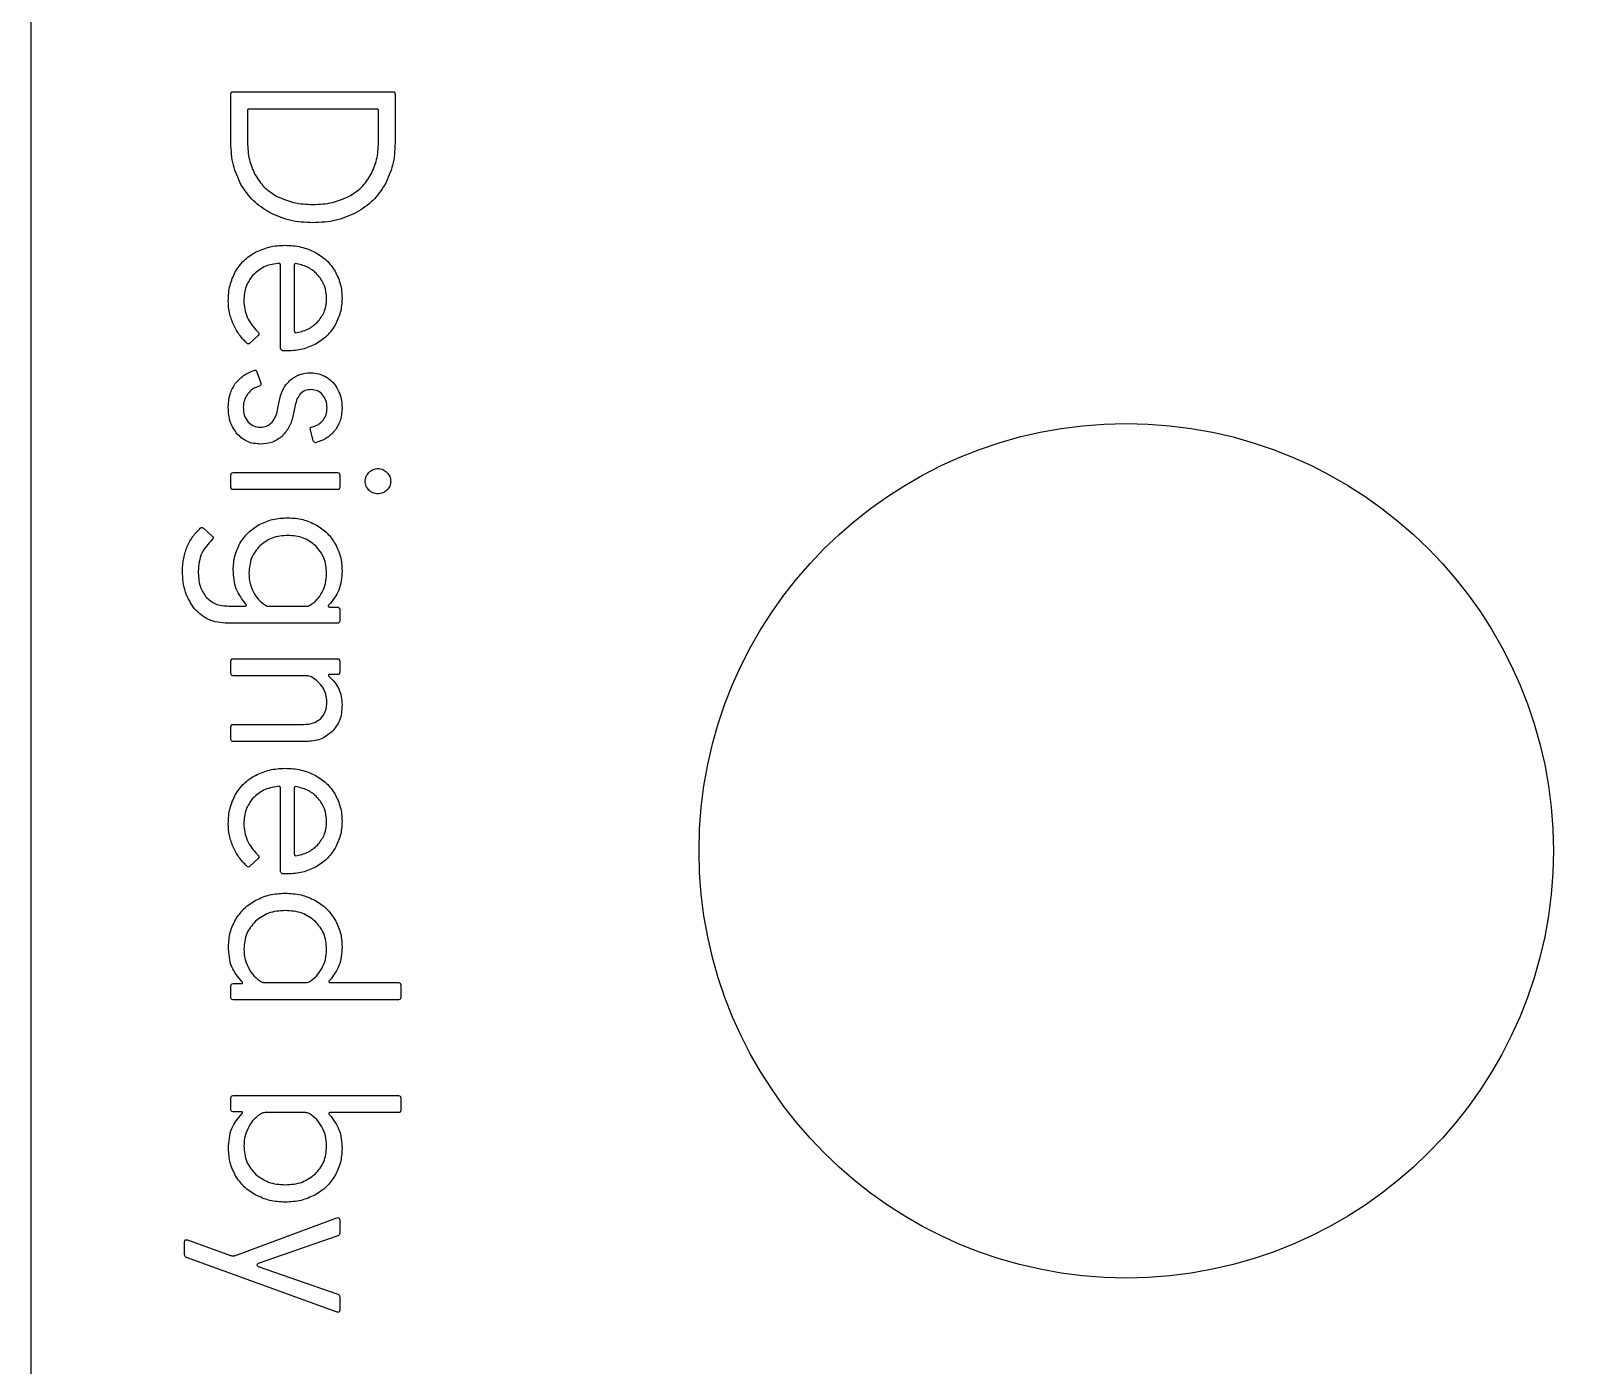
# Model space of a CAD drawing. Header units: millimetres. Extents: x 6.3 to 98.4, y -103.7 to -6.4.
# Drawn here: x 6.35 to 34.6, y -54.37 to -30.01 of the extents above; entities that cross this region are included whole.
import ezdxf

# ---------------------------------------------------------------- set-up
doc = ezdxf.new("R2010")
doc.units = ezdxf.units.MM
doc.layers.get('0').update_dxf_attribs({"linetype": 'CONTINUOUS'})

msp = doc.modelspace()

# ---------------------------------------------------------------- linework, layer by layer
for p, q in [((10, -32.063), (10, -31.168)), ((10.043, -31.125), (12.957, -31.125)), ((13, -31.168), (13, -32.063)), ((10.304, -31.463), (10.304, -32.051)), ((12.674, -31.442), (10.326, -31.442)), ((12.696, -32.051), (12.696, -31.463)), ((10.909, -35.809), (10.909, -34.296)), ((11.157, -34.305), (11.157, -35.483)), ((11.204, -34.266), (11.183, -34.262)), ((10.501, -35.573), (10.347, -35.715)), ((10.424, -36.212), (10.441, -36.208)), ((10.476, -36.238), (10.549, -36.443)), ((10.549, -36.443), (10.553, -36.461)), ((10.861, -36.902), (10.896, -36.731)), ((11.174, -36.855), (11.14, -37.022)), ((11.453, -37.296), (11.449, -37.279)), ((11.504, -37.498), (11.453, -37.296)), ((11.56, -37.528), (11.543, -37.532)), ((10, -38.346), (10, -38.119)), ((10.043, -38.076), (11.946, -38.076)), ((11.989, -38.119), (11.989, -38.346)), ((11.946, -38.389), (10.043, -38.389)), ((9.503, -39.092), (9.661, -39.238)), ((9.966, -40.515), (10.261, -40.515)), ((10.707, -40.519), (11.371, -40.519)), ((11.804, -40.532), (11.946, -40.532)), ((11.989, -40.575), (11.989, -40.785)), ((11.946, -40.828), (9.94, -40.828)), ((10, -41.745), (10, -41.518)), ((10.043, -41.475), (11.946, -41.475)), ((11.989, -41.518), (11.989, -41.723)), ((11.38, -41.788), (10.043, -41.788)), ((11.946, -41.766), (11.804, -41.766)), ((10, -42.945), (10, -42.718)), ((10.043, -42.675), (11.324, -42.675)), ((11.376, -42.988), (10.043, -42.988)), ((10.909, -45.358), (10.909, -43.845)), ((11.157, -43.853), (11.157, -45.032)), ((11.204, -43.815), (11.183, -43.811)), ((10.501, -45.122), (10.347, -45.263)), ((10, -47.659), (10, -47.449)), ((10.043, -47.406), (10.193, -47.406)), ((10.626, -47.389), (11.363, -47.389)), ((11.817, -47.389), (13.06, -47.389)), ((13.103, -47.432), (13.103, -47.659)), ((13.06, -47.702), (10.043, -47.702)), ((10, -49.703), (10, -49.493)), ((10.043, -49.451), (13.06, -49.451)), ((13.103, -49.493), (13.103, -49.721)), ((10.193, -49.746), (10.043, -49.746)), ((11.363, -49.763), (10.626, -49.763)), ((13.06, -49.763), (11.817, -49.763)), ((10.086, -52.369), (11.937, -51.683)), ((11.937, -51.683), (11.954, -51.679)), ((11.989, -51.718), (11.989, -51.962)), ((9.156, -52.356), (9.156, -52.125)), ((9.211, -52.086), (9.996, -52.369)), ((11.954, -52.013), (10.501, -52.519)), ((11.941, -53.406), (9.19, -52.408)), ((10.501, -52.571), (11.954, -53.076)), ((11.989, -53.132), (11.989, -53.368))]:
    msp.add_line(p, q)
msp.add_lwpolyline([(6.35, -98.694, 0.414214), (11.35, -103.694), (46.35, -103.694, 0.414214), (51.35, -98.694), (51.35, -11.35, 0.414214), (46.35, -6.35), (11.35, -6.35, 0.414214), (6.35, -11.35)], format="xyb", close=True)
msp.add_circle((26.35, -44.982), 7.8)
for points, knots in [([(10, -31.168), (10.002, -31.155), (10.005, -31.13), (10.03, -31.127), (10.043, -31.125)], [0, 0, 0, 0, 0.003387997, 0.006776172, 0.006776172, 0.006776172, 0.006776172]), ([(12.957, -31.125), (12.97, -31.127), (12.995, -31.13), (12.998, -31.155), (13, -31.168)], [0, 0, 0, 0, 0.003388176, 0.006776172, 0.006776172, 0.006776172, 0.006776172]), ([(10.326, -31.442), (10.319, -31.443), (10.307, -31.445), (10.305, -31.457), (10.304, -31.463)], [0, 0, 0, 0, 0.001694088, 0.003388204, 0.003388204, 0.003388204, 0.003388204]), ([(12.696, -31.463), (12.695, -31.457), (12.693, -31.445), (12.681, -31.443), (12.674, -31.442)], [0, 0, 0, 0, 0.001694116, 0.003388204, 0.003388204, 0.003388204, 0.003388204]), ([(10.184, -32.818), (10.131, -32.702), (10.02, -32.463), (10.007, -32.199), (10, -32.063)], [0, 0, 0, 0, 0.03796269, 0.07829816, 0.07829816, 0.07829816, 0.07829816]), ([(10.304, -32.051), (10.309, -32.156), (10.319, -32.36), (10.401, -32.547), (10.441, -32.638)], [0, 0, 0, 0, 0.03136642, 0.06076047, 0.06076047, 0.06076047, 0.06076047]), ([(12.559, -32.638), (12.599, -32.547), (12.681, -32.36), (12.691, -32.156), (12.696, -32.051)], [0, 0, 0, 0, 0.02939403, 0.06076046, 0.06076046, 0.06076046, 0.06076046]), ([(13, -32.063), (12.993, -32.199), (12.98, -32.463), (12.869, -32.702), (12.816, -32.818)], [0, 0, 0, 0, 0.04033547, 0.07829816, 0.07829816, 0.07829816, 0.07829816]), ([(10.441, -32.638), (10.493, -32.719), (10.598, -32.884), (10.764, -32.986), (10.849, -33.038)], [0, 0, 0, 0, 0.02852164, 0.0577858, 0.0577858, 0.0577858, 0.0577858]), ([(12.151, -33.038), (12.236, -32.986), (12.402, -32.884), (12.507, -32.719), (12.559, -32.638)], [0, 0, 0, 0, 0.02926417, 0.05778582, 0.05778582, 0.05778582, 0.05778582]), ([(10.709, -33.332), (10.602, -33.265), (10.39, -33.131), (10.253, -32.922), (10.184, -32.818)], [0, 0, 0, 0, 0.0373741, 0.07426415, 0.07426415, 0.07426415, 0.07426415]), ([(10.849, -33.038), (10.947, -33.08), (11.154, -33.169), (11.38, -33.178), (11.5, -33.182)], [0, 0, 0, 0, 0.03167227, 0.06721114, 0.06721114, 0.06721114, 0.06721114]), ([(11.5, -33.182), (11.62, -33.178), (11.846, -33.169), (12.053, -33.08), (12.151, -33.038)], [0, 0, 0, 0, 0.03553885, 0.0672112, 0.0672112, 0.0672112, 0.0672112]), ([(12.816, -32.818), (12.747, -32.922), (12.61, -33.131), (12.398, -33.265), (12.291, -33.332)], [0, 0, 0, 0, 0.03689022, 0.0742642, 0.0742642, 0.0742642, 0.0742642]), ([(11.5, -33.516), (11.357, -33.51), (11.082, -33.498), (10.83, -33.386), (10.709, -33.332)], [0, 0, 0, 0, 0.04251821, 0.08183148, 0.08183148, 0.08183148, 0.08183148]), ([(12.291, -33.332), (12.17, -33.386), (11.918, -33.498), (11.643, -33.51), (11.5, -33.516)], [0, 0, 0, 0, 0.03931335, 0.08183154, 0.08183154, 0.08183154, 0.08183154]), ([(10.081, -34.414), (10.129, -34.342), (10.225, -34.196), (10.373, -34.103), (10.448, -34.056)], [0, 0, 0, 0, 0.02568299, 0.05175303, 0.05175303, 0.05175303, 0.05175303]), ([(10.448, -34.056), (10.532, -34.019), (10.706, -33.941), (10.896, -33.932), (10.994, -33.928)], [0, 0, 0, 0, 0.02731242, 0.05657878, 0.05657878, 0.05657878, 0.05657878]), ([(10.994, -33.928), (11.093, -33.932), (11.282, -33.941), (11.455, -34.017), (11.539, -34.054)], [0, 0, 0, 0, 0.02920724, 0.05631275, 0.05631275, 0.05631275, 0.05631275]), ([(11.539, -34.054), (11.612, -34.1), (11.758, -34.19), (11.855, -34.331), (11.903, -34.401)], [0, 0, 0, 0, 0.02571979, 0.05081988, 0.05081988, 0.05081988, 0.05081988]), ([(9.953, -34.939), (9.958, -34.845), (9.967, -34.661), (10.044, -34.495), (10.081, -34.414)], [0, 0, 0, 0, 0.02809494, 0.05450764, 0.05450764, 0.05450764, 0.05450764]), ([(10.853, -34.258), (10.765, -34.274), (10.595, -34.305), (10.465, -34.419), (10.403, -34.474)], [0, 0, 0, 0, 0.0263735, 0.0507705, 0.0507705, 0.0507705, 0.0507705]), ([(10.909, -34.296), (10.906, -34.282), (10.9, -34.252), (10.869, -34.256), (10.853, -34.258)], [0, 0, 0, 0, 0.003800211, 0.007991106, 0.007991106, 0.007991106, 0.007991106]), ([(11.183, -34.262), (11.175, -34.265), (11.157, -34.272), (11.157, -34.293), (11.157, -34.305)], [0, 0, 0, 0, 0.002206241, 0.00548425, 0.00548425, 0.00548425, 0.00548425]), ([(11.596, -34.478), (11.542, -34.426), (11.43, -34.32), (11.28, -34.284), (11.204, -34.266)], [0, 0, 0, 0, 0.02233005, 0.04530187, 0.04530187, 0.04530187, 0.04530187]), ([(11.903, -34.401), (11.94, -34.478), (12.017, -34.634), (12.026, -34.808), (12.031, -34.896)], [0, 0, 0, 0, 0.02531897, 0.05160566, 0.05160566, 0.05160566, 0.05160566]), ([(10.403, -34.474), (10.354, -34.541), (10.253, -34.679), (10.242, -34.85), (10.236, -34.939)], [0, 0, 0, 0, 0.0242274, 0.05033181, 0.05033181, 0.05033181, 0.05033181]), ([(11.749, -34.896), (11.743, -34.818), (11.731, -34.665), (11.641, -34.54), (11.596, -34.478)], [0, 0, 0, 0, 0.02297773, 0.0452481, 0.0452481, 0.0452481, 0.0452481]), ([(10.041, -35.361), (10.015, -35.294), (9.964, -35.158), (9.956, -35.012), (9.953, -34.939)], [0, 0, 0, 0, 0.02155016, 0.04335738, 0.04335738, 0.04335738, 0.04335738]), ([(10.236, -34.939), (10.247, -35.044), (10.27, -35.257), (10.412, -35.418), (10.484, -35.501)], [0, 0, 0, 0, 0.0307419, 0.06276385, 0.06276385, 0.06276385, 0.06276385]), ([(11.601, -35.31), (11.644, -35.249), (11.732, -35.126), (11.743, -34.974), (11.749, -34.896)], [0, 0, 0, 0, 0.02182996, 0.04468431, 0.04468431, 0.04468431, 0.04468431]), ([(12.031, -34.896), (12.026, -34.984), (12.016, -35.156), (11.94, -35.311), (11.903, -35.387)], [0, 0, 0, 0, 0.02596751, 0.0511873, 0.0511873, 0.0511873, 0.0511873]), ([(11.209, -35.522), (11.285, -35.503), (11.435, -35.467), (11.546, -35.361), (11.601, -35.31)], [0, 0, 0, 0, 0.023243, 0.0452718, 0.0452718, 0.0452718, 0.0452718]), ([(10.291, -35.715), (10.24, -35.662), (10.139, -35.557), (10.073, -35.426), (10.041, -35.361)], [0, 0, 0, 0, 0.02194731, 0.04356272, 0.04356272, 0.04356272, 0.04356272]), ([(10.484, -35.501), (10.498, -35.514), (10.521, -35.536), (10.507, -35.563), (10.501, -35.573)], [0, 0, 0, 0, 0.005022192, 0.008308817, 0.008308817, 0.008308817, 0.008308817]), ([(11.157, -35.483), (11.159, -35.498), (11.164, -35.527), (11.194, -35.524), (11.209, -35.522)], [0, 0, 0, 0, 0.003762262, 0.007632764, 0.007632764, 0.007632764, 0.007632764]), ([(11.903, -35.387), (11.856, -35.457), (11.762, -35.596), (11.62, -35.687), (11.549, -35.732)], [0, 0, 0, 0, 0.02489279, 0.04986838, 0.04986838, 0.04986838, 0.04986838]), ([(10.347, -35.715), (10.338, -35.722), (10.32, -35.737), (10.301, -35.723), (10.291, -35.715)], [0, 0, 0, 0, 0.00307004, 0.006328717, 0.006328717, 0.006328717, 0.006328717]), ([(10.943, -35.852), (10.933, -35.848), (10.913, -35.84), (10.91, -35.82), (10.909, -35.809)], [0, 0, 0, 0, 0.002976902, 0.005891473, 0.005891473, 0.005891473, 0.005891473]), ([(11.041, -35.856), (11.022, -35.856), (10.99, -35.856), (10.957, -35.853), (10.943, -35.852)], [0, 0, 0, 0, 0.005679603, 0.009870517, 0.009870517, 0.009870517, 0.009870517]), ([(11.549, -35.732), (11.471, -35.768), (11.31, -35.843), (11.132, -35.852), (11.041, -35.856)], [0, 0, 0, 0, 0.0256968, 0.05271534, 0.05271534, 0.05271534, 0.05271534]), ([(10.081, -36.454), (10.128, -36.401), (10.223, -36.292), (10.357, -36.239), (10.424, -36.212)], [0, 0, 0, 0, 0.0210248, 0.04251551, 0.04251551, 0.04251551, 0.04251551]), ([(10.441, -36.208), (10.449, -36.209), (10.466, -36.213), (10.472, -36.229), (10.476, -36.238)], [0, 0, 0, 0, 0.002270328, 0.004861724, 0.004861724, 0.004861724, 0.004861724]), ([(10.896, -36.731), (10.914, -36.662), (10.949, -36.529), (11.044, -36.431), (11.091, -36.383)], [0, 0, 0, 0, 0.02082515, 0.04042185, 0.04042185, 0.04042185, 0.04042185]), ([(11.091, -36.383), (11.145, -36.346), (11.255, -36.269), (11.389, -36.26), (11.457, -36.255)], [0, 0, 0, 0, 0.01934284, 0.03947611, 0.03947611, 0.03947611, 0.03947611]), ([(11.457, -36.255), (11.509, -36.258), (11.612, -36.265), (11.703, -36.313), (11.749, -36.336)], [0, 0, 0, 0, 0.01534984, 0.03055846, 0.03055846, 0.03055846, 0.03055846]), ([(11.749, -36.336), (11.791, -36.367), (11.876, -36.428), (11.929, -36.519), (11.956, -36.566)], [0, 0, 0, 0, 0.01537148, 0.03125552, 0.03125552, 0.03125552, 0.03125552]), ([(9.953, -36.881), (9.957, -36.801), (9.966, -36.648), (10.044, -36.517), (10.081, -36.454)], [0, 0, 0, 0, 0.02352414, 0.04513398, 0.04513398, 0.04513398, 0.04513398]), ([(10.304, -36.647), (10.282, -36.684), (10.238, -36.755), (10.231, -36.839), (10.227, -36.881)], [0, 0, 0, 0, 0.0126981, 0.0249049, 0.0249049, 0.0249049, 0.0249049]), ([(10.519, -36.499), (10.476, -36.515), (10.391, -36.545), (10.333, -36.613), (10.304, -36.647)], [0, 0, 0, 0, 0.01344727, 0.02644047, 0.02644047, 0.02644047, 0.02644047]), ([(10.553, -36.461), (10.551, -36.469), (10.546, -36.487), (10.529, -36.495), (10.519, -36.499)], [0, 0, 0, 0, 0.002407696, 0.005440071, 0.005440071, 0.005440071, 0.005440071]), ([(11.273, -36.636), (11.251, -36.666), (11.203, -36.731), (11.184, -36.811), (11.174, -36.855)], [0, 0, 0, 0, 0.01084737, 0.02419937, 0.02419937, 0.02419937, 0.02419937]), ([(11.47, -36.563), (11.431, -36.566), (11.357, -36.569), (11.3, -36.615), (11.273, -36.636)], [0, 0, 0, 0, 0.01150224, 0.02148738, 0.02148738, 0.02148738, 0.02148738]), ([(11.676, -36.656), (11.647, -36.629), (11.589, -36.575), (11.51, -36.567), (11.47, -36.563)], [0, 0, 0, 0, 0.01151793, 0.02310633, 0.02310633, 0.02310633, 0.02310633]), ([(11.757, -36.898), (11.755, -36.851), (11.75, -36.763), (11.699, -36.69), (11.676, -36.656)], [0, 0, 0, 0, 0.01370564, 0.02599167, 0.02599167, 0.02599167, 0.02599167]), ([(11.956, -36.566), (11.978, -36.617), (12.023, -36.723), (12.029, -36.839), (12.031, -36.898)], [0, 0, 0, 0, 0.01667398, 0.03429184, 0.03429184, 0.03429184, 0.03429184]), ([(10.118, -37.376), (10.07, -37.306), (9.967, -37.158), (9.958, -36.977), (9.953, -36.881)], [0, 0, 0, 0, 0.02479146, 0.05311148, 0.05311148, 0.05311148, 0.05311148]), ([(10.227, -36.881), (10.229, -36.935), (10.233, -37.035), (10.289, -37.118), (10.315, -37.155)], [0, 0, 0, 0, 0.01600861, 0.02932463, 0.02932463, 0.02932463, 0.02932463]), ([(10.754, -37.157), (10.778, -37.121), (10.831, -37.044), (10.851, -36.952), (10.861, -36.902)], [0, 0, 0, 0, 0.0127799, 0.02788707, 0.02788707, 0.02788707, 0.02788707]), ([(11.684, -37.123), (11.706, -37.09), (11.75, -37.022), (11.755, -36.941), (11.757, -36.898)], [0, 0, 0, 0, 0.01141123, 0.02402535, 0.02402535, 0.02402535, 0.02402535]), ([(12.031, -36.898), (12.027, -36.972), (12.019, -37.116), (11.945, -37.239), (11.909, -37.298)], [0, 0, 0, 0, 0.02201617, 0.04245226, 0.04245226, 0.04245226, 0.04245226]), ([(10.315, -37.155), (10.347, -37.182), (10.411, -37.238), (10.497, -37.246), (10.54, -37.249)], [0, 0, 0, 0, 0.01226224, 0.024965, 0.024965, 0.024965, 0.024965]), ([(10.54, -37.249), (10.583, -37.246), (10.665, -37.24), (10.725, -37.184), (10.754, -37.157)], [0, 0, 0, 0, 0.01242963, 0.0239474, 0.0239474, 0.0239474, 0.0239474]), ([(11.14, -37.022), (11.121, -37.097), (11.084, -37.242), (10.987, -37.355), (10.941, -37.41)], [0, 0, 0, 0, 0.02290406, 0.0441299, 0.0441299, 0.0441299, 0.0441299]), ([(11.449, -37.279), (11.451, -37.271), (11.455, -37.253), (11.473, -37.248), (11.483, -37.245)], [0, 0, 0, 0, 0.002307974, 0.005182958, 0.005182958, 0.005182958, 0.005182958]), ([(11.483, -37.245), (11.523, -37.232), (11.6, -37.207), (11.657, -37.15), (11.684, -37.123)], [0, 0, 0, 0, 0.01241624, 0.02385163, 0.02385163, 0.02385163, 0.02385163]), ([(10.54, -37.558), (10.458, -37.551), (10.298, -37.536), (10.177, -37.429), (10.118, -37.376)], [0, 0, 0, 0, 0.02384942, 0.04709153, 0.04709153, 0.04709153, 0.04709153]), ([(10.941, -37.41), (10.884, -37.453), (10.766, -37.543), (10.618, -37.553), (10.54, -37.558)], [0, 0, 0, 0, 0.02082337, 0.04357215, 0.04357215, 0.04357215, 0.04357215]), ([(11.543, -37.532), (11.535, -37.53), (11.516, -37.526), (11.509, -37.508), (11.504, -37.498)], [0, 0, 0, 0, 0.002407741, 0.005440227, 0.005440227, 0.005440227, 0.005440227]), ([(11.909, -37.298), (11.863, -37.35), (11.766, -37.456), (11.63, -37.503), (11.56, -37.528)], [0, 0, 0, 0, 0.02038894, 0.04238026, 0.04238026, 0.04238026, 0.04238026]), ([(10, -38.119), (10.002, -38.107), (10.005, -38.082), (10.03, -38.078), (10.043, -38.076)], [0, 0, 0, 0, 0.003387997, 0.006776172, 0.006776172, 0.006776172, 0.006776172]), ([(11.946, -38.076), (11.958, -38.078), (11.983, -38.082), (11.987, -38.107), (11.989, -38.119)], [0, 0, 0, 0, 0.003388162, 0.006776163, 0.006776163, 0.006776163, 0.006776163]), ([(12.451, -38.239), (12.455, -38.209), (12.461, -38.146), (12.502, -38.098), (12.522, -38.074)], [0, 0, 0, 0, 0.00901442, 0.01833177, 0.01833177, 0.01833177, 0.01833177]), ([(12.522, -38.074), (12.546, -38.054), (12.594, -38.013), (12.657, -38.007), (12.687, -38.003)], [0, 0, 0, 0, 0.00931746, 0.01833179, 0.01833179, 0.01833179, 0.01833179]), ([(12.687, -38.003), (12.718, -38.007), (12.779, -38.013), (12.826, -38.054), (12.85, -38.074)], [0, 0, 0, 0, 0.00896181, 0.01814759, 0.01814759, 0.01814759, 0.01814759]), ([(12.85, -38.074), (12.87, -38.099), (12.91, -38.147), (12.916, -38.209), (12.919, -38.239)], [0, 0, 0, 0, 0.00922681, 0.01823088, 0.01823088, 0.01823088, 0.01823088]), ([(10.043, -38.389), (10.03, -38.387), (10.005, -38.384), (10.002, -38.359), (10, -38.346)], [0, 0, 0, 0, 0.003388176, 0.006776172, 0.006776172, 0.006776172, 0.006776172]), ([(11.989, -38.346), (11.987, -38.359), (11.983, -38.384), (11.958, -38.387), (11.946, -38.389)], [0, 0, 0, 0, 0.003388223, 0.006776323, 0.006776323, 0.006776323, 0.006776323]), ([(12.522, -38.398), (12.502, -38.374), (12.461, -38.329), (12.455, -38.269), (12.451, -38.239)], [0, 0, 0, 0, 0.00909831, 0.01774529, 0.01774529, 0.01774529, 0.01774529]), ([(12.687, -38.466), (12.657, -38.463), (12.595, -38.457), (12.546, -38.418), (12.522, -38.398)], [0, 0, 0, 0, 0.00900398, 0.01823104, 0.01823104, 0.01823104, 0.01823104]), ([(12.85, -38.398), (12.826, -38.418), (12.779, -38.457), (12.718, -38.463), (12.687, -38.466)], [0, 0, 0, 0, 0.00909394, 0.01804537, 0.01804537, 0.01804537, 0.01804537]), ([(12.919, -38.239), (12.915, -38.268), (12.909, -38.328), (12.87, -38.374), (12.85, -38.398)], [0, 0, 0, 0, 0.00863596, 0.0176417, 0.0176417, 0.0176417, 0.0176417]), ([(10.519, -39.028), (10.599, -38.991), (10.765, -38.916), (10.947, -38.908), (11.041, -38.903)], [0, 0, 0, 0, 0.02614671, 0.05417658, 0.05417658, 0.05417658, 0.05417658]), ([(11.041, -38.903), (11.135, -38.908), (11.315, -38.917), (11.479, -38.995), (11.558, -39.032)], [0, 0, 0, 0, 0.02766949, 0.05368339, 0.05368339, 0.05368339, 0.05368339]), ([(9.205, -39.426), (9.236, -39.363), (9.298, -39.24), (9.395, -39.141), (9.443, -39.092)], [0, 0, 0, 0, 0.02094417, 0.04124883, 0.04124883, 0.04124883, 0.04124883]), ([(9.443, -39.092), (9.454, -39.085), (9.474, -39.073), (9.494, -39.086), (9.503, -39.092)], [0, 0, 0, 0, 0.003461817, 0.006529852, 0.006529852, 0.006529852, 0.006529852]), ([(9.661, -39.238), (9.666, -39.243), (9.675, -39.251), (9.677, -39.263), (9.679, -39.268)], [0, 0, 0, 0, 0.002058187, 0.003515468, 0.003515468, 0.003515468, 0.003515468]), ([(10.167, -39.371), (10.213, -39.301), (10.306, -39.162), (10.447, -39.073), (10.519, -39.028)], [0, 0, 0, 0, 0.02460185, 0.04958878, 0.04958878, 0.04958878, 0.04958878]), ([(11.041, -39.225), (10.942, -39.231), (10.751, -39.244), (10.6, -39.36), (10.527, -39.416)], [0, 0, 0, 0, 0.02910741, 0.05595018, 0.05595018, 0.05595018, 0.05595018]), ([(11.551, -39.416), (11.479, -39.36), (11.329, -39.245), (11.14, -39.232), (11.041, -39.225)], [0, 0, 0, 0, 0.02675204, 0.05554244, 0.05554244, 0.05554244, 0.05554244]), ([(11.558, -39.032), (11.629, -39.078), (11.769, -39.171), (11.861, -39.311), (11.907, -39.381)], [0, 0, 0, 0, 0.02508259, 0.04986485, 0.04986485, 0.04986485, 0.04986485]), ([(9.117, -39.876), (9.12, -39.796), (9.126, -39.641), (9.179, -39.496), (9.205, -39.426)], [0, 0, 0, 0, 0.02399362, 0.04610544, 0.04610544, 0.04610544, 0.04610544]), ([(9.661, -39.298), (9.586, -39.377), (9.433, -39.539), (9.414, -39.762), (9.404, -39.876)], [0, 0, 0, 0, 0.03171582, 0.06502074, 0.06502074, 0.06502074, 0.06502074]), ([(9.679, -39.268), (9.677, -39.273), (9.675, -39.284), (9.666, -39.293), (9.661, -39.298)], [0, 0, 0, 0, 0.001457509, 0.00351551, 0.00351551, 0.00351551, 0.00351551]), ([(10.043, -39.855), (10.048, -39.769), (10.057, -39.599), (10.131, -39.446), (10.167, -39.371)], [0, 0, 0, 0, 0.02558216, 0.05043242, 0.05043242, 0.05043242, 0.05043242]), ([(10.527, -39.416), (10.47, -39.486), (10.351, -39.631), (10.337, -39.818), (10.33, -39.915)], [0, 0, 0, 0, 0.02652183, 0.05486436, 0.05486436, 0.05486436, 0.05486436]), ([(11.749, -39.915), (11.742, -39.818), (11.728, -39.631), (11.609, -39.486), (11.551, -39.416)], [0, 0, 0, 0, 0.02834252, 0.05486436, 0.05486436, 0.05486436, 0.05486436]), ([(11.907, -39.381), (11.943, -39.458), (12.017, -39.613), (12.027, -39.785), (12.031, -39.872)], [0, 0, 0, 0, 0.02509866, 0.05105312, 0.05105312, 0.05105312, 0.05105312]), ([(9.334, -40.564), (9.271, -40.466), (9.136, -40.257), (9.124, -40.008), (9.117, -39.876)], [0, 0, 0, 0, 0.03444014, 0.07323002, 0.07323002, 0.07323002, 0.07323002]), ([(9.404, -39.876), (9.408, -39.969), (9.414, -40.139), (9.503, -40.282), (9.544, -40.348)], [0, 0, 0, 0, 0.02722381, 0.04991433, 0.04991433, 0.04991433, 0.04991433]), ([(10.27, -40.472), (10.204, -40.385), (10.065, -40.203), (10.051, -39.974), (10.043, -39.855)], [0, 0, 0, 0, 0.03210659, 0.06707093, 0.06707093, 0.06707093, 0.06707093]), ([(10.33, -39.915), (10.333, -39.978), (10.338, -40.098), (10.388, -40.209), (10.411, -40.262)], [0, 0, 0, 0, 0.0186473, 0.03593999, 0.03593999, 0.03593999, 0.03593999]), ([(11.667, -40.262), (11.691, -40.209), (11.74, -40.098), (11.746, -39.978), (11.749, -39.915)], [0, 0, 0, 0, 0.01729291, 0.03593997, 0.03593997, 0.03593997, 0.03593997]), ([(12.031, -39.872), (12.024, -39.994), (12.009, -40.227), (11.861, -40.408), (11.791, -40.493)], [0, 0, 0, 0, 0.03575718, 0.06811789, 0.06811789, 0.06811789, 0.06811789]), ([(9.544, -40.348), (9.599, -40.396), (9.719, -40.502), (9.88, -40.51), (9.966, -40.515)], [0, 0, 0, 0, 0.02154103, 0.04658844, 0.04658844, 0.04658844, 0.04658844]), ([(10.411, -40.262), (10.441, -40.309), (10.498, -40.402), (10.586, -40.466), (10.63, -40.498)], [0, 0, 0, 0, 0.01644082, 0.0324227, 0.0324227, 0.0324227, 0.0324227]), ([(11.449, -40.498), (11.492, -40.466), (11.581, -40.402), (11.638, -40.309), (11.667, -40.262)], [0, 0, 0, 0, 0.0159819, 0.03242272, 0.03242272, 0.03242272, 0.03242272]), ([(9.94, -40.828), (9.819, -40.819), (9.585, -40.801), (9.415, -40.641), (9.334, -40.564)], [0, 0, 0, 0, 0.03528149, 0.06792875, 0.06792875, 0.06792875, 0.06792875]), ([(10.261, -40.515), (10.267, -40.515), (10.276, -40.514), (10.281, -40.506), (10.283, -40.502)], [0, 0, 0, 0, 0.00142944, 0.002650964, 0.002650964, 0.002650964, 0.002650964]), ([(10.283, -40.502), (10.283, -40.497), (10.283, -40.485), (10.275, -40.477), (10.27, -40.472)], [0, 0, 0, 0, 0.001397196, 0.003389983, 0.003389983, 0.003389983, 0.003389983]), ([(10.63, -40.498), (10.642, -40.504), (10.666, -40.517), (10.693, -40.518), (10.707, -40.519)], [0, 0, 0, 0, 0.003981541, 0.008088111, 0.008088111, 0.008088111, 0.008088111]), ([(11.371, -40.519), (11.386, -40.519), (11.413, -40.517), (11.437, -40.504), (11.449, -40.498)], [0, 0, 0, 0, 0.004319018, 0.008105697, 0.008105697, 0.008105697, 0.008105697]), ([(11.791, -40.493), (11.786, -40.498), (11.778, -40.506), (11.779, -40.517), (11.779, -40.521)], [0, 0, 0, 0, 0.001950185, 0.003186982, 0.003186982, 0.003186982, 0.003186982]), ([(11.779, -40.521), (11.781, -40.524), (11.788, -40.532), (11.798, -40.532), (11.804, -40.532)], [0, 0, 0, 0, 0.001174672, 0.002909795, 0.002909795, 0.002909795, 0.002909795]), ([(11.946, -40.532), (11.951, -40.533), (11.963, -40.534), (11.971, -40.541), (11.976, -40.545)], [0, 0, 0, 0, 0.001639016, 0.003333036, 0.003333036, 0.003333036, 0.003333036]), ([(11.976, -40.545), (11.979, -40.549), (11.987, -40.558), (11.988, -40.569), (11.989, -40.575)], [0, 0, 0, 0, 0.001694251, 0.003333025, 0.003333025, 0.003333025, 0.003333025]), ([(11.989, -40.785), (11.987, -40.797), (11.983, -40.822), (11.958, -40.826), (11.946, -40.828)], [0, 0, 0, 0, 0.003388223, 0.006776398, 0.006776398, 0.006776398, 0.006776398]), ([(10, -41.518), (10.002, -41.505), (10.005, -41.48), (10.03, -41.477), (10.043, -41.475)], [0, 0, 0, 0, 0.003387997, 0.006776172, 0.006776172, 0.006776172, 0.006776172]), ([(11.946, -41.475), (11.958, -41.477), (11.983, -41.48), (11.987, -41.505), (11.989, -41.518)], [0, 0, 0, 0, 0.003388162, 0.006776163, 0.006776163, 0.006776163, 0.006776163]), ([(10.043, -41.788), (10.03, -41.786), (10.005, -41.782), (10.002, -41.757), (10, -41.745)], [0, 0, 0, 0, 0.003388176, 0.006776398, 0.006776398, 0.006776398, 0.006776398]), ([(11.47, -41.809), (11.456, -41.803), (11.427, -41.79), (11.396, -41.789), (11.38, -41.788)], [0, 0, 0, 0, 0.004677553, 0.009315737, 0.009315737, 0.009315737, 0.009315737]), ([(11.68, -42.002), (11.652, -41.965), (11.595, -41.887), (11.513, -41.836), (11.47, -41.809)], [0, 0, 0, 0, 0.01384166, 0.02873804, 0.02873804, 0.02873804, 0.02873804]), ([(11.804, -41.766), (11.799, -41.766), (11.79, -41.767), (11.785, -41.774), (11.783, -41.777)], [0, 0, 0, 0, 0.001418402, 0.002517525, 0.002517525, 0.002517525, 0.002517525]), ([(11.783, -41.777), (11.783, -41.781), (11.783, -41.791), (11.791, -41.797), (11.796, -41.801)], [0, 0, 0, 0, 0.00112995, 0.00283501, 0.00283501, 0.00283501, 0.00283501]), ([(11.796, -41.801), (11.832, -41.835), (11.901, -41.902), (11.949, -41.987), (11.971, -42.028)], [0, 0, 0, 0, 0.01485614, 0.02885946, 0.02885946, 0.02885946, 0.02885946]), ([(11.989, -41.723), (11.987, -41.736), (11.983, -41.761), (11.958, -41.765), (11.946, -41.766)], [0, 0, 0, 0, 0.003388223, 0.006776398, 0.006776398, 0.006776398, 0.006776398]), ([(11.753, -42.259), (11.75, -42.213), (11.744, -42.122), (11.701, -42.042), (11.68, -42.002)], [0, 0, 0, 0, 0.0136223, 0.02700327, 0.02700327, 0.02700327, 0.02700327]), ([(11.971, -42.028), (11.989, -42.072), (12.026, -42.166), (12.029, -42.266), (12.031, -42.319)], [0, 0, 0, 0, 0.01423045, 0.02994485, 0.02994485, 0.02994485, 0.02994485]), ([(11.644, -42.568), (11.675, -42.526), (11.744, -42.435), (11.75, -42.321), (11.753, -42.259)], [0, 0, 0, 0, 0.01542855, 0.03342296, 0.03342296, 0.03342296, 0.03342296]), ([(12.031, -42.319), (12.026, -42.417), (12.015, -42.601), (11.901, -42.745), (11.847, -42.812)], [0, 0, 0, 0, 0.02855284, 0.05378269, 0.05378269, 0.05378269, 0.05378269]), ([(11.324, -42.675), (11.388, -42.672), (11.505, -42.667), (11.6, -42.599), (11.644, -42.568)], [0, 0, 0, 0, 0.01867525, 0.03433982, 0.03433982, 0.03433982, 0.03433982]), ([(10, -42.718), (10.002, -42.705), (10.005, -42.68), (10.03, -42.677), (10.043, -42.675)], [0, 0, 0, 0, 0.003388223, 0.006776398, 0.006776398, 0.006776398, 0.006776398]), ([(11.847, -42.812), (11.78, -42.863), (11.641, -42.969), (11.466, -42.981), (11.376, -42.988)], [0, 0, 0, 0, 0.02479265, 0.05130202, 0.05130202, 0.05130202, 0.05130202]), ([(10.043, -42.988), (10.03, -42.986), (10.005, -42.982), (10.002, -42.957), (10, -42.945)], [0, 0, 0, 0, 0.003388176, 0.006776398, 0.006776398, 0.006776398, 0.006776398]), ([(10.448, -43.605), (10.532, -43.567), (10.706, -43.49), (10.896, -43.481), (10.994, -43.476)], [0, 0, 0, 0, 0.02731234, 0.0565787, 0.0565787, 0.0565787, 0.0565787]), ([(10.994, -43.476), (11.093, -43.481), (11.282, -43.489), (11.455, -43.566), (11.539, -43.603)], [0, 0, 0, 0, 0.02920722, 0.05631281, 0.05631281, 0.05631281, 0.05631281]), ([(10.081, -43.963), (10.129, -43.89), (10.225, -43.744), (10.373, -43.652), (10.448, -43.605)], [0, 0, 0, 0, 0.02568318, 0.05175308, 0.05175308, 0.05175308, 0.05175308]), ([(11.539, -43.603), (11.612, -43.648), (11.758, -43.738), (11.855, -43.88), (11.903, -43.95)], [0, 0, 0, 0, 0.02571993, 0.05081983, 0.05081983, 0.05081983, 0.05081983]), ([(9.953, -44.488), (9.958, -44.393), (9.967, -44.21), (10.044, -44.043), (10.081, -43.963)], [0, 0, 0, 0, 0.02809542, 0.05450789, 0.05450789, 0.05450789, 0.05450789]), ([(10.403, -44.023), (10.354, -44.089), (10.253, -44.228), (10.242, -44.399), (10.236, -44.488)], [0, 0, 0, 0, 0.0242276, 0.05033201, 0.05033201, 0.05033201, 0.05033201]), ([(10.853, -43.806), (10.765, -43.823), (10.595, -43.854), (10.465, -43.968), (10.403, -44.023)], [0, 0, 0, 0, 0.0263735, 0.05077036, 0.05077036, 0.05077036, 0.05077036]), ([(10.909, -43.845), (10.906, -43.831), (10.9, -43.8), (10.869, -43.804), (10.853, -43.806)], [0, 0, 0, 0, 0.003800211, 0.007991106, 0.007991106, 0.007991106, 0.007991106]), ([(11.183, -43.811), (11.175, -43.813), (11.157, -43.82), (11.157, -43.841), (11.157, -43.853)], [0, 0, 0, 0, 0.002206126, 0.005484135, 0.005484135, 0.005484135, 0.005484135]), ([(11.596, -44.027), (11.542, -43.975), (11.43, -43.869), (11.28, -43.833), (11.204, -43.815)], [0, 0, 0, 0, 0.0223302, 0.04530195, 0.04530195, 0.04530195, 0.04530195]), ([(11.749, -44.445), (11.743, -44.367), (11.731, -44.213), (11.641, -44.088), (11.596, -44.027)], [0, 0, 0, 0, 0.02297773, 0.0452481, 0.0452481, 0.0452481, 0.0452481]), ([(11.903, -43.95), (11.94, -44.026), (12.017, -44.183), (12.026, -44.356), (12.031, -44.445)], [0, 0, 0, 0, 0.02531897, 0.05160542, 0.05160542, 0.05160542, 0.05160542]), ([(10.041, -44.91), (10.015, -44.842), (9.964, -44.706), (9.956, -44.561), (9.953, -44.488)], [0, 0, 0, 0, 0.02155016, 0.04335715, 0.04335715, 0.04335715, 0.04335715]), ([(10.236, -44.488), (10.247, -44.592), (10.27, -44.806), (10.412, -44.967), (10.484, -45.049)], [0, 0, 0, 0, 0.03074167, 0.06276381, 0.06276381, 0.06276381, 0.06276381]), ([(11.601, -44.858), (11.644, -44.798), (11.732, -44.674), (11.743, -44.522), (11.749, -44.445)], [0, 0, 0, 0, 0.02182996, 0.04468431, 0.04468431, 0.04468431, 0.04468431]), ([(12.031, -44.445), (12.026, -44.532), (12.016, -44.705), (11.94, -44.859), (11.903, -44.936)], [0, 0, 0, 0, 0.02596751, 0.0511873, 0.0511873, 0.0511873, 0.0511873]), ([(10.291, -45.263), (10.24, -45.21), (10.139, -45.105), (10.073, -44.975), (10.041, -44.91)], [0, 0, 0, 0, 0.02194749, 0.0435629, 0.0435629, 0.0435629, 0.0435629]), ([(11.209, -45.071), (11.285, -45.052), (11.435, -45.015), (11.546, -44.91), (11.601, -44.858)], [0, 0, 0, 0, 0.02324293, 0.04527202, 0.04527202, 0.04527202, 0.04527202]), ([(10.484, -45.049), (10.498, -45.063), (10.521, -45.085), (10.507, -45.111), (10.501, -45.122)], [0, 0, 0, 0, 0.005021994, 0.008308619, 0.008308619, 0.008308619, 0.008308619]), ([(11.157, -45.032), (11.159, -45.046), (11.164, -45.076), (11.194, -45.072), (11.209, -45.071)], [0, 0, 0, 0, 0.003762262, 0.007632764, 0.007632764, 0.007632764, 0.007632764]), ([(11.903, -44.936), (11.856, -45.005), (11.762, -45.145), (11.62, -45.235), (11.549, -45.281)], [0, 0, 0, 0, 0.02489261, 0.04986847, 0.04986847, 0.04986847, 0.04986847]), ([(10.347, -45.263), (10.338, -45.271), (10.32, -45.286), (10.301, -45.271), (10.291, -45.263)], [0, 0, 0, 0, 0.003069923, 0.006328491, 0.006328491, 0.006328491, 0.006328491]), ([(10.943, -45.401), (10.933, -45.397), (10.913, -45.389), (10.91, -45.368), (10.909, -45.358)], [0, 0, 0, 0, 0.002977022, 0.005891593, 0.005891593, 0.005891593, 0.005891593]), ([(11.041, -45.405), (11.022, -45.405), (10.99, -45.405), (10.957, -45.402), (10.943, -45.401)], [0, 0, 0, 0, 0.005679603, 0.009870498, 0.009870498, 0.009870498, 0.009870498]), ([(11.549, -45.281), (11.471, -45.317), (11.31, -45.391), (11.132, -45.4), (11.041, -45.405)], [0, 0, 0, 0, 0.02569672, 0.05271525, 0.05271525, 0.05271525, 0.05271525]), ([(10.454, -45.885), (10.537, -45.847), (10.709, -45.77), (10.897, -45.761), (10.994, -45.756)], [0, 0, 0, 0, 0.027062, 0.05595563, 0.05595563, 0.05595563, 0.05595563]), ([(10.994, -45.756), (11.091, -45.761), (11.28, -45.77), (11.451, -45.847), (11.534, -45.885)], [0, 0, 0, 0, 0.02889362, 0.05595571, 0.05595571, 0.05595571, 0.05595571]), ([(10.088, -46.236), (10.136, -46.166), (10.234, -46.023), (10.38, -45.931), (10.454, -45.885)], [0, 0, 0, 0, 0.02536808, 0.05125665, 0.05125665, 0.05125665, 0.05125665]), ([(11.534, -45.885), (11.608, -45.931), (11.755, -46.023), (11.852, -46.166), (11.901, -46.236)], [0, 0, 0, 0, 0.02588857, 0.05125666, 0.05125666, 0.05125666, 0.05125666]), ([(9.957, -46.733), (9.962, -46.645), (9.972, -46.47), (10.05, -46.313), (10.088, -46.236)], [0, 0, 0, 0, 0.02634653, 0.05187499, 0.05187499, 0.05187499, 0.05187499]), ([(10.448, -46.268), (10.387, -46.34), (10.262, -46.488), (10.248, -46.681), (10.24, -46.781)], [0, 0, 0, 0, 0.02741686, 0.0565449, 0.0565449, 0.0565449, 0.0565449]), ([(10.994, -46.073), (10.889, -46.08), (10.687, -46.092), (10.525, -46.212), (10.448, -46.268)], [0, 0, 0, 0, 0.03097526, 0.0591263, 0.0591263, 0.0591263, 0.0591263]), ([(11.541, -46.268), (11.464, -46.212), (11.301, -46.092), (11.1, -46.08), (10.994, -46.073)], [0, 0, 0, 0, 0.02815079, 0.05912616, 0.05912616, 0.05912616, 0.05912616]), ([(11.749, -46.781), (11.741, -46.681), (11.726, -46.488), (11.601, -46.34), (11.541, -46.268)], [0, 0, 0, 0, 0.02912804, 0.0565449, 0.0565449, 0.0565449, 0.0565449]), ([(11.901, -46.236), (11.939, -46.313), (12.016, -46.47), (12.026, -46.645), (12.031, -46.733)], [0, 0, 0, 0, 0.02552891, 0.05187496, 0.05187496, 0.05187496, 0.05187496]), ([(10.201, -47.368), (10.13, -47.282), (9.978, -47.1), (9.964, -46.861), (9.957, -46.733)], [0, 0, 0, 0, 0.03245198, 0.06960045, 0.06960045, 0.06960045, 0.06960045]), ([(10.24, -46.781), (10.243, -46.844), (10.249, -46.966), (10.301, -47.078), (10.326, -47.132)], [0, 0, 0, 0, 0.01876565, 0.03647374, 0.03647374, 0.03647374, 0.03647374]), ([(11.663, -47.132), (11.688, -47.078), (11.739, -46.966), (11.745, -46.844), (11.749, -46.781)], [0, 0, 0, 0, 0.0177081, 0.03647375, 0.03647375, 0.03647375, 0.03647375]), ([(12.031, -46.733), (12.024, -46.853), (12.009, -47.081), (11.871, -47.263), (11.804, -47.351)], [0, 0, 0, 0, 0.03496433, 0.06707112, 0.06707112, 0.06707112, 0.06707112]), ([(10.326, -47.132), (10.357, -47.18), (10.417, -47.276), (10.511, -47.34), (10.557, -47.372)], [0, 0, 0, 0, 0.01701517, 0.03364829, 0.03364829, 0.03364829, 0.03364829]), ([(11.431, -47.372), (11.478, -47.34), (11.571, -47.276), (11.632, -47.18), (11.663, -47.132)], [0, 0, 0, 0, 0.01663315, 0.0336483, 0.0336483, 0.0336483, 0.0336483]), ([(10, -47.449), (10.002, -47.437), (10.005, -47.412), (10.03, -47.408), (10.043, -47.406)], [0, 0, 0, 0, 0.003388223, 0.006776398, 0.006776398, 0.006776398, 0.006776398]), ([(10.193, -47.406), (10.199, -47.406), (10.209, -47.407), (10.214, -47.399), (10.216, -47.396)], [0, 0, 0, 0, 0.001682217, 0.002745498, 0.002745498, 0.002745498, 0.002745498]), ([(10.216, -47.396), (10.216, -47.391), (10.214, -47.38), (10.206, -47.373), (10.201, -47.368)], [0, 0, 0, 0, 0.001261393, 0.003244234, 0.003244234, 0.003244234, 0.003244234]), ([(10.557, -47.372), (10.568, -47.377), (10.59, -47.387), (10.614, -47.388), (10.626, -47.389)], [0, 0, 0, 0, 0.003661666, 0.00711688, 0.00711688, 0.00711688, 0.00711688]), ([(11.363, -47.389), (11.374, -47.388), (11.398, -47.387), (11.42, -47.377), (11.431, -47.372)], [0, 0, 0, 0, 0.003455214, 0.00711688, 0.00711688, 0.00711688, 0.00711688]), ([(11.804, -47.351), (11.799, -47.355), (11.791, -47.363), (11.791, -47.374), (11.791, -47.378)], [0, 0, 0, 0, 0.001950004, 0.003186801, 0.003186801, 0.003186801, 0.003186801]), ([(11.791, -47.378), (11.794, -47.382), (11.801, -47.389), (11.811, -47.389), (11.817, -47.389)], [0, 0, 0, 0, 0.001174509, 0.002909617, 0.002909617, 0.002909617, 0.002909617]), ([(13.06, -47.389), (13.072, -47.391), (13.097, -47.395), (13.101, -47.42), (13.103, -47.432)], [0, 0, 0, 0, 0.003388169, 0.006776394, 0.006776394, 0.006776394, 0.006776394]), ([(10.043, -47.702), (10.03, -47.7), (10.005, -47.697), (10.002, -47.672), (10, -47.659)], [0, 0, 0, 0, 0.003388176, 0.006776398, 0.006776398, 0.006776398, 0.006776398]), ([(13.103, -47.659), (13.101, -47.672), (13.097, -47.697), (13.072, -47.7), (13.06, -47.702)], [0, 0, 0, 0, 0.003388225, 0.006776394, 0.006776394, 0.006776394, 0.006776394]), ([(10, -49.493), (10.002, -49.481), (10.005, -49.456), (10.03, -49.452), (10.043, -49.451)], [0, 0, 0, 0, 0.003388223, 0.006776248, 0.006776248, 0.006776248, 0.006776248]), ([(10.043, -49.746), (10.03, -49.745), (10.005, -49.741), (10.002, -49.716), (10, -49.703)], [0, 0, 0, 0, 0.003388176, 0.006775946, 0.006775946, 0.006775946, 0.006775946]), ([(13.06, -49.451), (13.072, -49.452), (13.097, -49.456), (13.101, -49.481), (13.103, -49.493)], [0, 0, 0, 0, 0.003388169, 0.006775941, 0.006775941, 0.006775941, 0.006775941]), ([(9.957, -50.419), (9.964, -50.292), (9.978, -50.053), (10.13, -49.87), (10.201, -49.785)], [0, 0, 0, 0, 0.03714847, 0.06960084, 0.06960084, 0.06960084, 0.06960084]), ([(10.216, -49.757), (10.214, -49.754), (10.209, -49.746), (10.199, -49.746), (10.193, -49.746)], [0, 0, 0, 0, 0.001063281, 0.002745498, 0.002745498, 0.002745498, 0.002745498]), ([(10.201, -49.785), (10.206, -49.78), (10.214, -49.772), (10.216, -49.761), (10.216, -49.757)], [0, 0, 0, 0, 0.001982841, 0.003243768, 0.003243768, 0.003243768, 0.003243768]), ([(10.557, -49.781), (10.511, -49.812), (10.417, -49.876), (10.357, -49.972), (10.326, -50.021)], [0, 0, 0, 0, 0.01663283, 0.033648, 0.033648, 0.033648, 0.033648]), ([(10.626, -49.763), (10.614, -49.764), (10.59, -49.766), (10.568, -49.776), (10.557, -49.781)], [0, 0, 0, 0, 0.003455273, 0.007117106, 0.007117106, 0.007117106, 0.007117106]), ([(11.431, -49.781), (11.42, -49.776), (11.398, -49.766), (11.374, -49.764), (11.363, -49.763)], [0, 0, 0, 0, 0.003661833, 0.007117106, 0.007117106, 0.007117106, 0.007117106]), ([(11.663, -50.021), (11.632, -49.972), (11.571, -49.876), (11.478, -49.812), (11.431, -49.781)], [0, 0, 0, 0, 0.01701517, 0.033648, 0.033648, 0.033648, 0.033648]), ([(11.817, -49.763), (11.811, -49.763), (11.801, -49.763), (11.794, -49.771), (11.791, -49.774)], [0, 0, 0, 0, 0.001735109, 0.002909943, 0.002909943, 0.002909943, 0.002909943]), ([(11.791, -49.774), (11.791, -49.778), (11.791, -49.789), (11.799, -49.797), (11.804, -49.802)], [0, 0, 0, 0, 0.001237272, 0.003187276, 0.003187276, 0.003187276, 0.003187276]), ([(11.804, -49.802), (11.871, -49.889), (12.009, -50.071), (12.024, -50.3), (12.031, -50.419)], [0, 0, 0, 0, 0.03210639, 0.06707072, 0.06707072, 0.06707072, 0.06707072]), ([(13.103, -49.721), (13.101, -49.733), (13.097, -49.758), (13.072, -49.762), (13.06, -49.763)], [0, 0, 0, 0, 0.003388225, 0.006776394, 0.006776394, 0.006776394, 0.006776394]), ([(10.326, -50.021), (10.301, -50.075), (10.249, -50.186), (10.243, -50.309), (10.24, -50.372)], [0, 0, 0, 0, 0.0177081, 0.03647375, 0.03647375, 0.03647375, 0.03647375]), ([(11.749, -50.372), (11.745, -50.309), (11.739, -50.186), (11.688, -50.075), (11.663, -50.021)], [0, 0, 0, 0, 0.01876565, 0.03647375, 0.03647375, 0.03647375, 0.03647375]), ([(10.088, -50.916), (10.05, -50.839), (9.972, -50.682), (9.962, -50.508), (9.957, -50.419)], [0, 0, 0, 0, 0.02552847, 0.05187499, 0.05187499, 0.05187499, 0.05187499]), ([(10.24, -50.372), (10.248, -50.472), (10.262, -50.665), (10.387, -50.813), (10.448, -50.884)], [0, 0, 0, 0, 0.02912804, 0.0565449, 0.0565449, 0.0565449, 0.0565449]), ([(11.541, -50.884), (11.601, -50.813), (11.726, -50.665), (11.741, -50.472), (11.749, -50.372)], [0, 0, 0, 0, 0.02741686, 0.0565449, 0.0565449, 0.0565449, 0.0565449]), ([(12.031, -50.419), (12.026, -50.508), (12.016, -50.682), (11.939, -50.839), (11.901, -50.916)], [0, 0, 0, 0, 0.02634652, 0.05187499, 0.05187499, 0.05187499, 0.05187499]), ([(10.454, -51.268), (10.38, -51.221), (10.234, -51.129), (10.136, -50.987), (10.088, -50.916)], [0, 0, 0, 0, 0.02588883, 0.05125655, 0.05125655, 0.05125655, 0.05125655]), ([(10.448, -50.884), (10.525, -50.941), (10.687, -51.06), (10.889, -51.073), (10.994, -51.079)], [0, 0, 0, 0, 0.02815079, 0.05912613, 0.05912613, 0.05912613, 0.05912613]), ([(10.994, -51.079), (11.1, -51.073), (11.301, -51.06), (11.464, -50.941), (11.541, -50.884)], [0, 0, 0, 0, 0.03097537, 0.05912616, 0.05912616, 0.05912616, 0.05912616]), ([(11.901, -50.916), (11.852, -50.987), (11.755, -51.129), (11.608, -51.221), (11.534, -51.268)], [0, 0, 0, 0, 0.02536772, 0.05125657, 0.05125657, 0.05125657, 0.05125657]), ([(10.994, -51.396), (10.897, -51.392), (10.709, -51.383), (10.537, -51.305), (10.454, -51.268)], [0, 0, 0, 0, 0.02889365, 0.05595571, 0.05595571, 0.05595571, 0.05595571]), ([(11.534, -51.268), (11.451, -51.305), (11.28, -51.383), (11.091, -51.392), (10.994, -51.396)], [0, 0, 0, 0, 0.02706209, 0.05595574, 0.05595574, 0.05595574, 0.05595574]), ([(11.954, -51.679), (11.964, -51.681), (11.985, -51.685), (11.987, -51.706), (11.989, -51.718)], [0, 0, 0, 0, 0.002746249, 0.005763529, 0.005763529, 0.005763529, 0.005763529]), ([(11.989, -51.962), (11.987, -51.974), (11.985, -51.997), (11.964, -52.008), (11.954, -52.013)], [0, 0, 0, 0, 0.003327141, 0.006541286, 0.006541286, 0.006541286, 0.006541286]), ([(9.156, -52.125), (9.158, -52.109), (9.163, -52.078), (9.195, -52.083), (9.211, -52.086)], [0, 0, 0, 0, 0.00400017, 0.008180131, 0.008180131, 0.008180131, 0.008180131]), ([(9.19, -52.408), (9.18, -52.402), (9.16, -52.391), (9.157, -52.368), (9.156, -52.356)], [0, 0, 0, 0, 0.003214407, 0.006541095, 0.006541095, 0.006541095, 0.006541095]), ([(9.996, -52.369), (10.002, -52.372), (10.018, -52.377), (10.034, -52.378), (10.043, -52.378)], [0, 0, 0, 0, 0.002134775, 0.004821959, 0.004821959, 0.004821959, 0.004821959]), ([(10.043, -52.378), (10.051, -52.377), (10.066, -52.377), (10.079, -52.372), (10.086, -52.369)], [0, 0, 0, 0, 0.002366872, 0.004399736, 0.004399736, 0.004399736, 0.004399736]), ([(10.501, -52.519), (10.494, -52.523), (10.482, -52.528), (10.478, -52.54), (10.476, -52.545)], [0, 0, 0, 0, 0.002317762, 0.003755081, 0.003755081, 0.003755081, 0.003755081]), ([(10.476, -52.545), (10.477, -52.551), (10.48, -52.565), (10.494, -52.569), (10.501, -52.571)], [0, 0, 0, 0, 0.001830798, 0.00394135, 0.00394135, 0.00394135, 0.00394135]), ([(11.954, -53.076), (11.964, -53.082), (11.985, -53.095), (11.987, -53.119), (11.989, -53.132)], [0, 0, 0, 0, 0.003279636, 0.006917796, 0.006917796, 0.006917796, 0.006917796]), ([(11.989, -53.368), (11.987, -53.382), (11.983, -53.411), (11.955, -53.408), (11.941, -53.406)], [0, 0, 0, 0, 0.003726999, 0.007277293, 0.007277293, 0.007277293, 0.007277293])]:
    msp.add_open_spline(points, degree=3, knots=knots)

doc.saveas('drawing.dxf')
